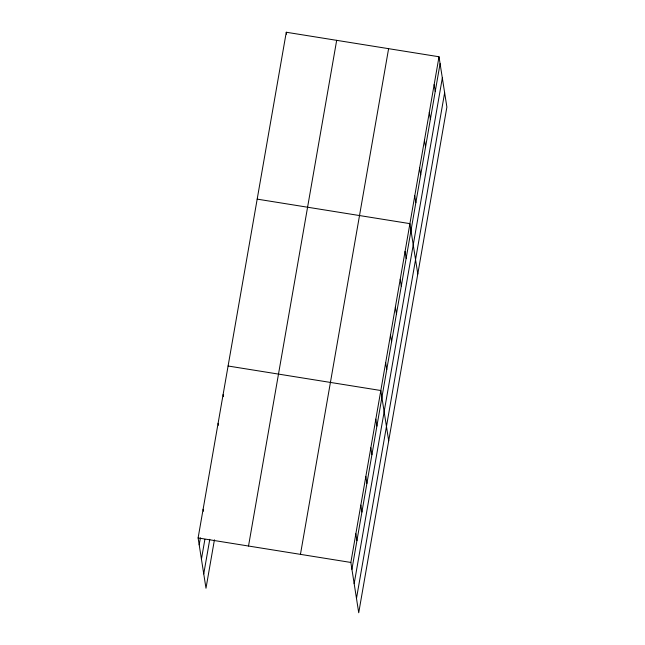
<?xml version="1.0" encoding="UTF-8"?>
<svg xmlns="http://www.w3.org/2000/svg" width="645" height="645" viewBox="0 0 645 645"><rect width="100%" height="100%" fill="white"/><g stroke="black" fill="none" stroke-linecap="round" stroke-linejoin="round"><path stroke-width="0.97" d="M214.43 539.817L205.989 588.24L198.112 537.938L286.275 32.25L439.011 56.76L446.888 107.062L358.725 612.75L350.848 562.448L439.011 56.76M199.192 544.815L200.401 537.898M201.434 559.142L204.884 539.381M203.747 573.905L209.778 539.325M248.519 546.025L336.674 40.337M300.449 554.361L388.604 48.673M351.928 569.333L440.084 63.645M354.169 583.66L442.333 77.972M356.483 598.423L444.639 92.735M257.178 199.128L409.914 223.638L417.791 273.94M228.088 366.005L380.824 390.515L388.701 440.817M198.112 537.938L350.848 562.448M434.158 84.576L435.238 91.461M429.312 112.391L430.384 119.269M424.458 140.199L425.539 147.084M419.613 168.014L420.693 174.892M414.767 195.83L415.84 202.707M405.068 251.453L406.148 258.331M400.222 279.269L401.295 286.146M395.369 307.076L396.449 313.962M390.523 334.892L391.596 341.769M385.67 362.708L386.75 369.585M375.825 419.169L376.906 426.055M370.835 447.832L371.915 454.709M365.836 476.486L366.916 483.363M360.845 505.14L361.918 512.017M286.275 32.25L286.582 34.217M355.847 533.794L356.927 540.679M223.089 394.659L223.404 396.627M218.099 423.313L218.405 425.281M203.111 509.284L203.417 511.243"/></g></svg>
